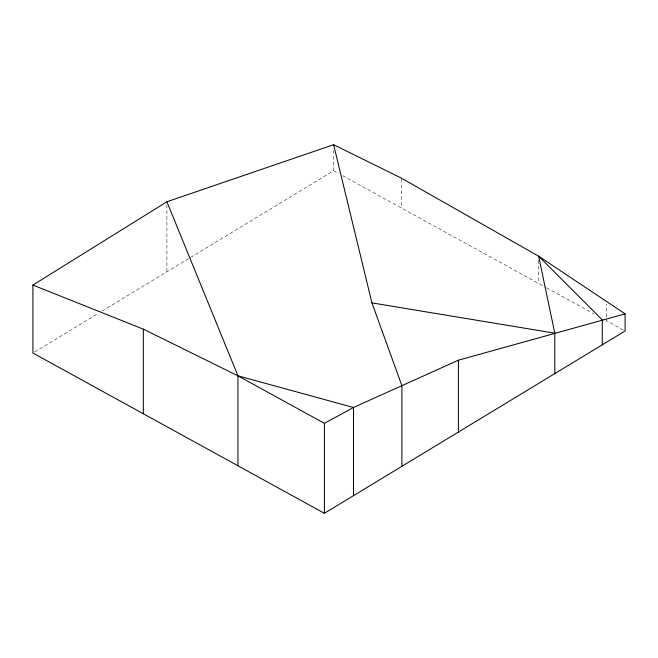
<?xml version="1.0" encoding="UTF-8"?>
<svg xmlns="http://www.w3.org/2000/svg" width="658" height="658" viewBox="0 0 658 658"><rect width="100%" height="100%" fill="white"/><g stroke="black" fill="none" stroke-linecap="round" stroke-linejoin="round"><path stroke-width="0.49" stroke-dasharray="3.29 2.47" d="M34.652 351.981L98.585 313.216M102.089 311.094L189.71 257.969M190.59 257.434L333.606 170.726L333.606 150.707M333.606 170.726L338.944 173.663M342.505 175.62L545.762 287.365M546.65 287.85L593.82 313.784M623.307 329.995L606.281 320.635L606.281 303.963M538.639 260.231L538.639 283.45M401.24 179.058L401.24 207.912M166.902 204.803L166.902 271.795"/><path stroke-width="0.99" d="M32.9 285.079L166.902 201.759L333.606 144.702L401.24 178.063L538.639 256.192L625.1 313.858L625.1 330.982L324.394 513.298L32.9 353.042L32.9 285.079L143.345 329.148L237.941 375.808L324.394 423.341L353.494 407.499L458.396 360.197L625.1 313.858M333.606 144.702L371.935 302.886L554.809 333.187L554.809 373.596M166.902 201.759L237.941 375.808L353.494 407.499L353.494 495.655M371.935 302.886L401.89 385.678L401.89 466.308M554.809 333.187L538.639 256.192L602.267 319.895L602.267 344.825M458.396 360.197L458.396 432.051M324.394 423.341L324.394 513.298M237.941 375.808L237.941 465.765M143.345 329.148L143.345 413.759"/></g></svg>
